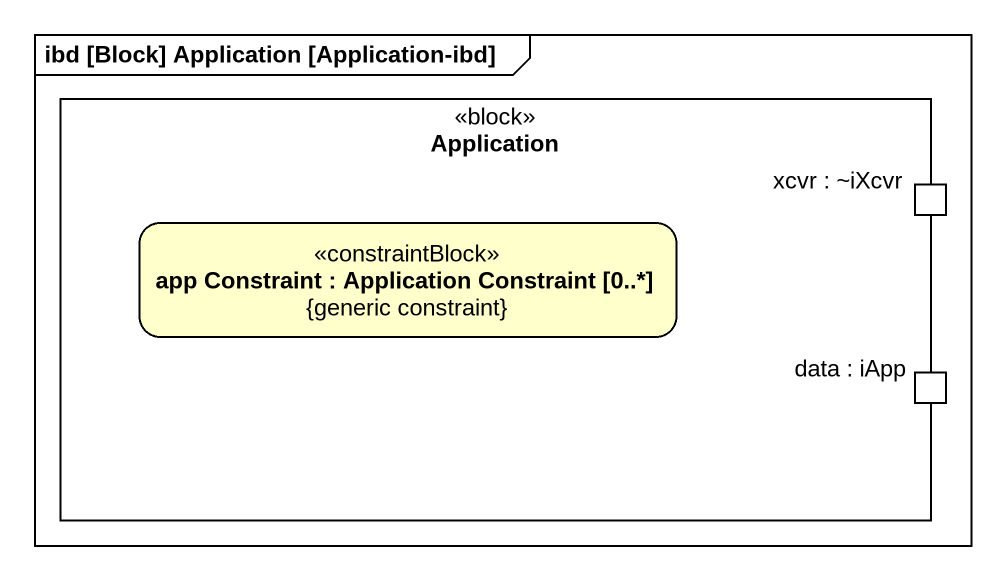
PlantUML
@startuml
mainframe ibd [Block] Application [Application-ibd]
rectangle Application <<block>> {
  rectangle "app Constraint : Application Constraint [0..*]\n{generic constraint}" as app_Constraint <<constraintBlock>>
  port "xcvr : ~iXcvr" as xcvr_iXcvr
  port "data : iApp" as data_iApp
}
@enduml
